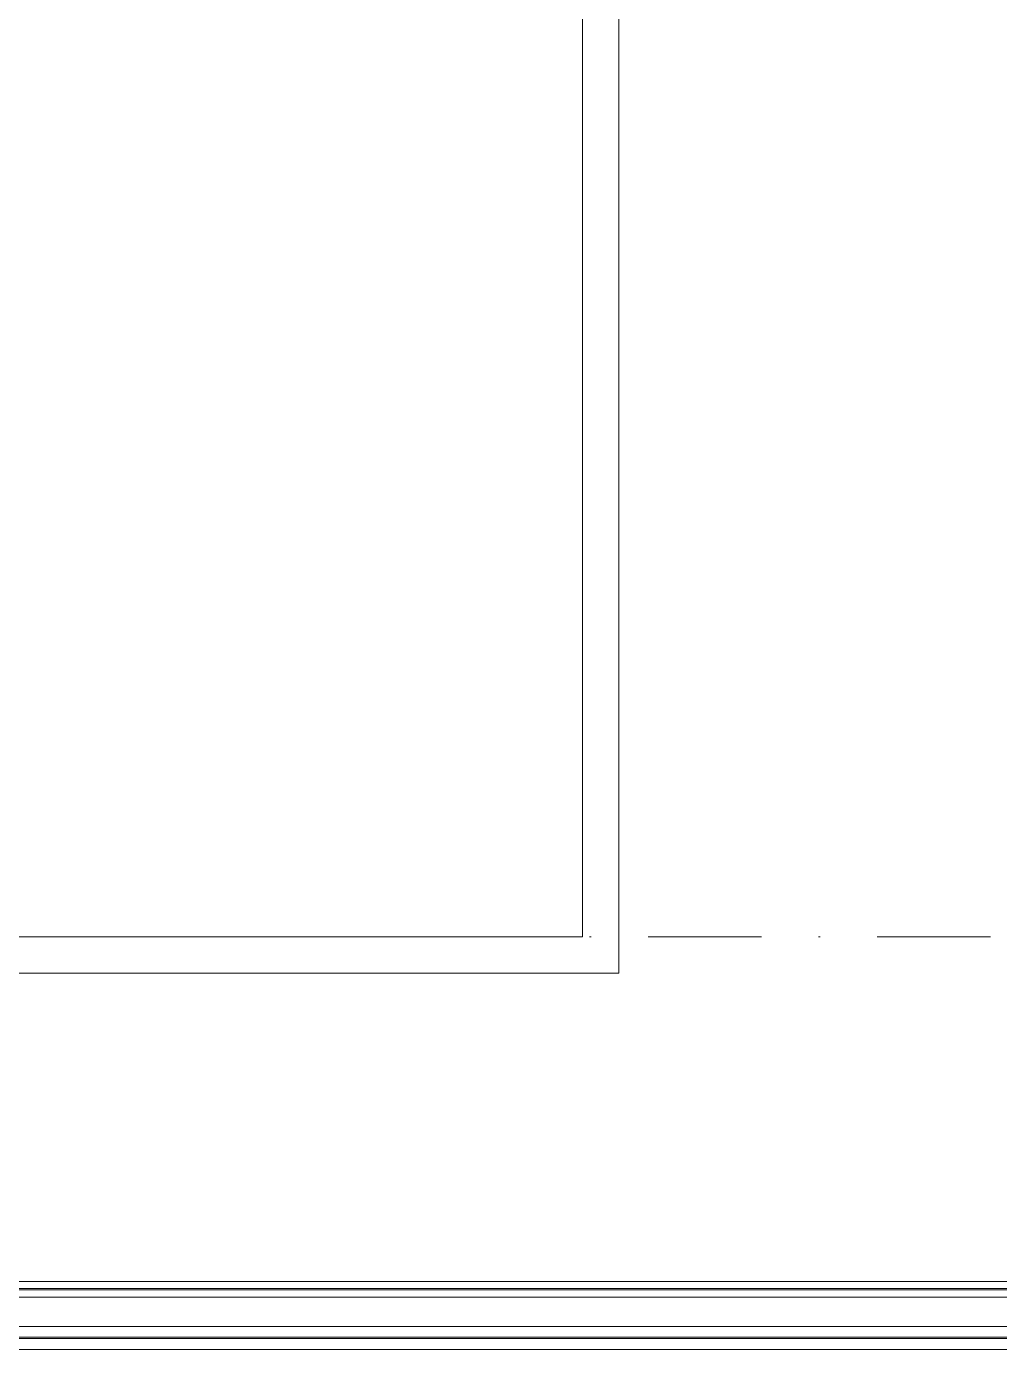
# Model space of a CAD drawing. Extents: x -1299 to 23780, y -3010 to 8106.
# Drawn here: x 7876.9 to 7930.4, y 322.3 to 395.1 of the extents above; entities that cross this region are included whole.
import ezdxf

# ---------------------------------------------------------------- set-up
doc = ezdxf.new("R2010")
doc.units = 0
doc.header["$LTSCALE"] = 25
doc.header["$MEASUREMENT"] = 0
doc.linetypes.add('DASHDOT2', pattern=[0.5, 0.25, -0.125, 0, -0.125])
doc.layers.get('0').update_dxf_attribs({"color": 9, "lineweight": 9})
for name, color, linetype, lineweight in [('01', 9, 'Continuous', 9), ('10', 9, 'Continuous', 9), ('14', 9, 'Continuous', 9), ('15', 9, 'Continuous', 9), ('24', 9, 'DASHDOT2', 9)]:
    doc.layers.add(name, color=color, linetype=linetype, lineweight=lineweight)

# ---------------------------------------------------------------- blocks, each defined once
blk = doc.blocks.new('p-kolon_80x80')
blk.add_lwpolyline([(-40, -40), (40, -40), (40, 40), (-40, 40)], close=True)
blk = doc.blocks.new('*U433')
at = {"layer": '15'}
for p, q in [((-1.469, -18.947), (-170.634, -18.947)), ((-1.469, -19.347), (-170.634, -19.347)), ((-1.469, -19.423), (-170.634, -19.423)), ((1.469, -18.947), (62.699, -18.947)), ((1.469, -19.347), (62.699, -19.347)), ((1.469, -19.423), (62.699, -19.423)), ((-1.469, -19.823), (-170.634, -19.823)), ((1.469, -19.823), (62.699, -19.823)), ((-1.469, -21.423), (-170.634, -21.423)), ((1.469, -21.423), (62.699, -21.423)), ((-1.469, -22.023), (-170.634, -22.023)), ((-1.469, -22.099), (-170.634, -22.099)), ((1.469, -22.023), (62.699, -22.023)), ((1.469, -22.099), (62.699, -22.099)), ((-1.469, -22.699), (-170.634, -22.699)), ((1.469, -22.699), (62.699, -22.699))]:
    blk.add_line(p, q, dxfattribs=at)

msp = doc.modelspace()

# ---------------------------------------------------------------- linework, layer by layer
at = {"layer": '14'}
msp.add_lwpolyline([(7909.5, 343), (7825.5, 343), (7825.5, 427), (7909.5, 427)], close=True, dxfattribs=at)
at = {"layer": '24'}
msp.add_lwpolyline([(6827.5, 345), (11027.5, 345)], dxfattribs=at)

# ---------------------------------------------------------------- block references
at = {"layer": '01'}
msp.add_blockref('p-kolon_80x80', (7867.5, 385), dxfattribs=at)
at = {"layer": '10'}
for p in [(7867.5, 345), (8100.833, 345)]:
    msp.add_blockref('*U433', p, dxfattribs=at)

doc.saveas('drawing.dxf')
